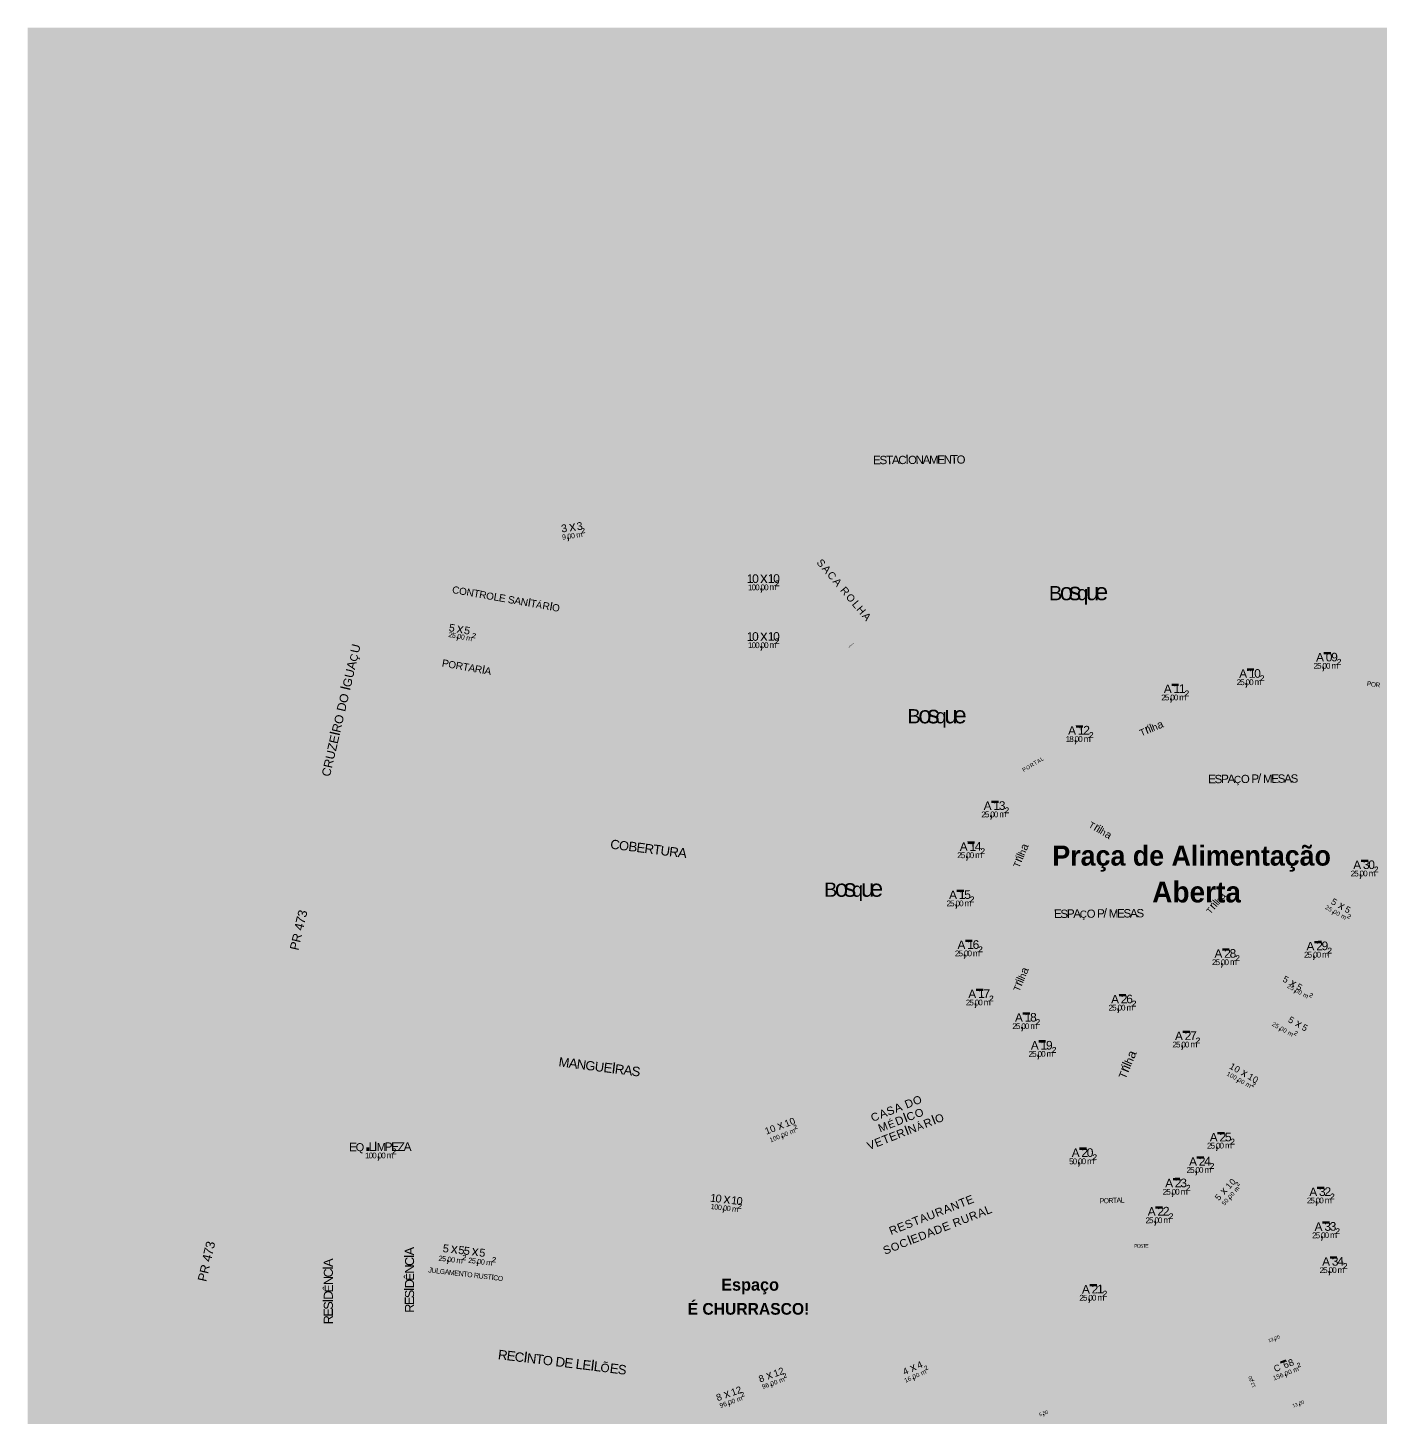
# Model space of a CAD drawing. Header units: millimetres. Extents: x 0 to 508, y 0 to 286.
# Drawn here: x 0 to 146.6, y 135.2 to 285.7 of the extents above; entities that cross this region are included whole.
import ezdxf
from ezdxf.xclip import XClip

# ---------------------------------------------------------------- set-up
doc = ezdxf.new("R2010")
doc.units = ezdxf.units.MM
doc.header["$MEASUREMENT"] = 0
doc.header["$XCLIPFRAME"] = 0
doc.layers.get('0').update_dxf_attribs({"linetype": 'CONTINUOUS'})
doc.styles.add('Arial$001H0', font='')
doc.styles.add('CAAAAA+OpenSans-Bold$101H0', font='')
doc.styles.get('Arial$001H0').set_extended_font_data('Arial')
doc.styles.get('CAAAAA+OpenSans-Bold$101H0').set_extended_font_data('CAAAAA+OpenSans-Bold', bold=True)

# ---------------------------------------------------------------- blocks, each defined once
blk = doc.blocks.new('MF5_2')
at = {"true_color": 0xffffff}
blk.add_hatch(color=0, dxfattribs=at).paths.add_polyline_path([(0, 288.54), (508, 288.54), (508, 2.79), (0, 2.79)])
blk = doc.blocks.new('MF16_3')
at = {"true_color": 0xffffff}
blk.add_hatch(color=0, dxfattribs=at).paths.add_polyline_path([(0, 288.54), (508, 288.54), (508, 2.79), (0, 2.79)])
blk = doc.blocks.new('MF27_4')
at = {"color": 0, "true_color": 0x000007, "style": 'Arial$001H0'}
for s, height, rotation, p in [('T', 0.932, 0.395, (93, 238.46)), ('A', 0.92, 0.395, (93.64, 238.47)), ('I', 1.01, 0.395, (95.1, 238.48)), ('N', 0.908, 0.395, (96.21, 238.49)), ('A', 0.92, 0.395, (96.97, 238.49)), ('M', 0.887, 0.395, (97.68, 238.5)), ('E', 0.92, 0.395, (98.55, 238.5)), ('N', 0.908, 0.395, (99.25, 238.51)), ('T', 0.932, 0.395, (100.01, 238.51)), ('O', 0.883, 0.395, (100.66, 238.52)), ('E', 0.92, 0.395, (91.6, 238.45)), ('S', 0.903, 0.395, (92.3, 238.46)), ('C', 0.893, 0.395, (94.34, 238.47)), ('O', 0.883, 0.395, (95.4, 238.48)), ('3', 0.834, 8.13, (57.86, 231.06)), ('x', 1.03, 8.13, (58.73, 231.18)), ('3', 0.834, 8.13, (59.54, 231.3)), ('9', 0.556, 8.185, (57.93, 230.27)), (',', 1.25, 8.185, (58.32, 230.32)), ('0', 0.556, 8.185, (58.51, 230.35)), ('0', 0.556, 8.185, (58.9, 230.41)), ('m', 0.591, 8.185, (59.47, 230.49)), ('²', 0.945, 8.185, (60.05, 230.57)), ('S', 0.807, 310.353, (85.43, 227.77)), ('A', 0.822, 310.353, (86, 227.11)), ('1', 0.943, 0.395, (77.91, 225.58)), ('0', 0.934, 0.395, (78.5, 225.59)), ('x', 1.16, 0.395, (79.37, 225.59)), ('1', 0.943, 0.395, (80.19, 225.6)), ('0', 0.934, 0.395, (80.78, 225.6)), ('²', 1.06, 0.319, (80.97, 224.81)), ('C', 0.797, 310.353, (86.57, 226.44)), ('A', 0.822, 310.353, (87.18, 225.71)), ('C', 0.776, 350.008, (45.94, 224.51)), ('O', 0.768, 350.008, (46.69, 224.38)), ('N', 0.789, 350.008, (47.49, 224.23)), ('T', 0.812, 350.008, (48.24, 224.1)), ('R', 0.789, 350.008, (48.87, 223.99)), ('O', 0.768, 350.008, (49.62, 223.86)), ('L', 0.825, 350.008, (50.43, 223.72)), ('E', 0.8, 350.008, (51, 223.62)), ('1', 0.63, 0.319, (78.05, 224.79)), ('0', 0.623, 0.319, (78.44, 224.8)), ('0', 0.623, 0.319, (78.83, 224.8)), (',', 1.41, 0.319, (79.22, 224.8)), ('0', 0.623, 0.319, (79.41, 224.8)), ('0', 0.623, 0.319, (79.8, 224.8)), ('m', 0.659, 0.319, (80.39, 224.81)), ('R', 0.811, 310.353, (87.99, 224.77)), ('O', 0.789, 310.353, (88.6, 224.04)), ('S', 0.786, 350.008, (51.98, 223.44)), ('A', 0.8, 350.008, (52.67, 223.32)), ('N', 0.789, 350.008, (53.36, 223.2)), ('I', 0.919, 350.008, (54.11, 223.07)), ('T', 0.812, 350.008, (54.4, 223.02)), ('Á', 0.704, 350.008, (55.03, 222.91)), ('R', 0.789, 350.008, (55.72, 222.78)), ('I', 0.919, 350.008, (56.47, 222.65)), ('O', 0.768, 350.008, (56.76, 222.6)), ('L', 0.851, 310.353, (89.26, 223.26)), ('H', 0.811, 310.353, (89.74, 222.7)), ('A', 0.822, 310.353, (90.35, 221.98)), ('2', 0.545, 349.437, (45.55, 219.75)), ('5', 0.822, 349.914, (45.58, 220.38)), ('5', 0.545, 349.437, (45.93, 219.68)), ('x', 1.01, 349.914, (46.43, 220.23)), ('0', 0.54, 349.437, (46.5, 219.57)), ('0', 0.54, 349.437, (46.89, 219.5)), ('5', 0.822, 349.914, (47.23, 220.09)), ('m', 0.575, 349.437, (47.46, 219.39)), ('²', 0.918, 349.437, (48.03, 219.29)), ('1', 0.943, 0.395, (77.91, 219.31)), ('0', 0.934, 0.395, (78.49, 219.32)), ('x', 1.16, 0.395, (79.37, 219.32)), ('1', 0.943, 0.395, (80.19, 219.33)), ('0', 0.934, 0.395, (80.77, 219.33)), ('U', 0.944, 76.866, (35.86, 217.92)), (',', 1.22, 349.437, (46.31, 219.61)), ('1', 0.63, 0.319, (78.05, 218.53)), ('0', 0.623, 0.319, (78.44, 218.53)), ('0', 0.623, 0.319, (78.83, 218.53)), (',', 1.41, 0.319, (79.22, 218.53)), ('0', 0.623, 0.319, (79.41, 218.53)), ('0', 0.623, 0.319, (79.8, 218.54)), ('m', 0.659, 0.319, (80.39, 218.54)), ('²', 1.06, 0.319, (80.97, 218.54)), ('A', 0.964, 76.866, (35.45, 216.14)), ('Ç', 0.818, 76.866, (35.65, 217)), ('P', 0.799, 349.914, (44.83, 216.55)), ('O', 0.767, 349.914, (45.52, 216.43)), ('R', 0.789, 349.914, (46.32, 216.29)), ('T', 0.811, 349.914, (47.07, 216.15)), ('2', 0.63, 0.319, (139.33, 216.29)), ('A', 0.92, 0.395, (139.61, 217.08)), ('5', 0.63, 0.319, (139.72, 216.29)), ('0', 0.623, 0.319, (140.3, 216.3)), ('-', 2.3, 0.395, (140.31, 217.09)), ('0', 0.934, 0.395, (140.66, 217.09)), ('0', 0.623, 0.319, (140.69, 216.3)), ('9', 0.934, 0.395, (141.25, 217.09)), ('m', 0.659, 0.319, (141.28, 216.3)), ('²', 1.06, 0.319, (141.86, 216.3)), ('U', 0.944, 76.866, (35.23, 215.22)), ('A', 0.799, 349.914, (47.7, 216.04)), ('R', 0.789, 349.914, (48.39, 215.92)), ('I', 0.918, 349.914, (49.14, 215.79)), ('A', 0.799, 349.914, (49.43, 215.73)), ('A', 0.92, 0.395, (131.28, 215.31)), ('-', 2.3, 0.395, (131.98, 215.31)), ('1', 0.943, 0.395, (132.33, 215.31)), ('0', 0.934, 0.395, (132.91, 215.32)), ('²', 1.06, 0.319, (133.53, 214.53)), (',', 1.41, 0.319, (140.11, 216.29)), ('I', 1.12, 76.866, (34.91, 213.86)), ('G', 0.926, 76.866, (35, 214.22)), ('A', 0.92, 0.395, (123.11, 213.66)), ('-', 2.3, 0.395, (123.81, 213.66)), ('1', 0.943, 0.395, (124.16, 213.66)), ('1', 0.943, 0.395, (124.75, 213.67)), ('²', 1.06, 0.319, (125.37, 212.88)), ('2', 0.63, 0.319, (131, 214.52)), ('5', 0.63, 0.319, (131.39, 214.52)), (',', 1.41, 0.319, (131.78, 214.52)), ('0', 0.623, 0.319, (131.97, 214.52)), ('0', 0.623, 0.319, (132.36, 214.52)), ('m', 0.659, 0.319, (132.95, 214.53)), ('P', 0.519, 352.958, (145.09, 214.44)), ('O', 0.498, 352.958, (145.53, 214.38)), ('R', 0.512, 352.958, (146.03, 214.32)), ('D', 0.952, 76.866, (34.38, 211.59)), ('O', 0.926, 76.866, (34.6, 212.51)), ('2', 0.63, 0.319, (122.83, 212.86)), ('5', 0.63, 0.319, (123.22, 212.87)), (',', 1.41, 0.319, (123.61, 212.87)), ('0', 0.623, 0.319, (123.81, 212.87)), ('0', 0.623, 0.319, (124.2, 212.87)), ('m', 0.659, 0.319, (124.78, 212.87)), ('O', 0.926, 76.866, (34.07, 210.23)), ('I', 1.12, 76.866, (33.77, 208.95)), ('R', 0.952, 76.866, (33.85, 209.31)), ('A', 0.92, 0.395, (112.74, 209.15)), ('-', 2.3, 0.395, (113.44, 209.15)), ('1', 0.943, 0.395, (113.79, 209.16)), ('2', 0.943, 0.395, (114.38, 209.16)), ('²', 1.06, 0.319, (115.01, 208.37)), ('T', 0.721, 22.363, (120.66, 208.96)), ('r', 0.993, 22.363, (121.26, 209.21)), ('i', 0.871, 22.363, (121.58, 209.34)), ('l', 0.871, 22.363, (121.8, 209.43)), ('h', 0.734, 22.363, (122.01, 209.52)), ('a', 0.851, 22.363, (122.55, 209.74)), ('Z', 0.979, 76.866, (33.39, 207.31)), ('E', 0.964, 76.866, (33.57, 208.1)), ('1', 0.63, 0.319, (112.48, 208.36)), ('8', 0.623, 0.319, (112.87, 208.36)), (',', 1.41, 0.319, (113.26, 208.36)), ('0', 0.623, 0.319, (113.45, 208.36)), ('0', 0.623, 0.319, (113.84, 208.37)), ('m', 0.659, 0.319, (114.43, 208.37)), ('R', 0.952, 76.866, (32.95, 205.46)), ('U', 0.944, 76.866, (33.17, 206.39)), ('T', 0.429, 30.905, (109.15, 205.83)), ('A', 0.422, 30.905, (109.5, 206.03)), ('L', 0.437, 30.905, (109.87, 206.26)), ('C', 0.936, 76.866, (32.74, 204.54)), ('P', 0.422, 30.905, (107.93, 205.1)), ('O', 0.405, 30.905, (108.31, 205.32)), ('R', 0.416, 30.905, (108.75, 205.58)), ('E', 0.92, 0.395, (127.91, 203.89)), ('S', 0.903, 0.395, (128.61, 203.89)), ('P', 0.92, 0.395, (129.31, 203.9)), ('A', 0.92, 0.395, (130.01, 203.9)), ('O', 0.883, 0.395, (131.47, 203.91)), ('P', 0.92, 0.395, (132.59, 203.92)), ('/', 0.986, 0.395, (133.29, 203.92)), ('M', 0.887, 0.395, (133.87, 203.93)), ('E', 0.92, 0.395, (134.75, 203.93)), ('S', 0.903, 0.395, (135.45, 203.94)), ('A', 0.92, 0.395, (136.15, 203.94)), ('S', 0.903, 0.395, (136.85, 203.95)), ('Ç', 0.777, 0.395, (130.71, 203.91)), ('A', 0.92, 0.395, (103.59, 200.99)), ('-', 2.3, 0.395, (104.29, 200.99)), ('1', 0.943, 0.395, (104.64, 200.99)), ('3', 0.934, 0.395, (105.23, 201)), ('2', 0.63, 0.319, (103.33, 200.19)), ('5', 0.63, 0.319, (103.72, 200.2)), (',', 1.41, 0.319, (104.11, 200.2)), ('0', 0.623, 0.319, (104.3, 200.2)), ('0', 0.623, 0.319, (104.69, 200.2)), ('m', 0.659, 0.319, (105.28, 200.21)), ('²', 1.06, 0.319, (105.86, 200.21)), ('T', 0.687, 329.381, (114.88, 199.18)), ('r', 0.949, 329.381, (115.43, 198.85)), ('i', 0.842, 329.381, (115.73, 198.67)), ('l', 0.842, 329.381, (115.93, 198.55)), ('h', 0.7, 329.381, (116.13, 198.43)), ('C', 1.01, 352.798, (63.08, 196.81)), ('O', 0.995, 352.798, (64.02, 196.69)), ('B', 1.04, 352.798, (65.04, 196.56)), ('E', 1.04, 352.798, (65.91, 196.45)), ('R', 1.02, 352.798, (66.78, 196.34)), ('T', 1.05, 352.798, (67.72, 196.22)), ('A', 0.92, 0.395, (101, 196.56)), ('-', 2.3, 0.395, (101.7, 196.56)), ('1', 0.943, 0.395, (102.05, 196.56)), ('4', 0.946, 0.395, (102.63, 196.57)), ('a', 0.847, 66.89, (108.23, 196.53)), ('a', 0.811, 329.381, (116.64, 198.13)), ('U', 1.01, 352.798, (68.52, 196.12)), ('R', 1.02, 352.798, (69.46, 196)), ('A', 1.04, 352.798, (70.4, 195.89)), ('2', 0.63, 0.319, (100.72, 195.77)), ('5', 0.63, 0.319, (101.11, 195.77)), (',', 1.41, 0.319, (101.5, 195.77)), ('0', 0.623, 0.319, (101.69, 195.77)), ('0', 0.623, 0.319, (102.08, 195.77)), ('m', 0.659, 0.319, (102.67, 195.78)), ('²', 1.06, 0.319, (103.25, 195.78)), ('i', 0.868, 66.89, (107.82, 195.56)), ('r', 0.988, 66.89, (107.68, 195.24)), ('l', 0.868, 66.89, (107.91, 195.78)), ('h', 0.73, 66.89, (108, 195.99)), ('T', 0.717, 66.89, (107.43, 194.65)), ('2', 0.63, 0.319, (143.36, 193.79)), ('A', 0.92, 0.395, (143.64, 194.58)), ('5', 0.63, 0.319, (143.75, 193.79)), ('0', 0.623, 0.319, (144.33, 193.8)), ('-', 2.3, 0.395, (144.34, 194.59)), ('3', 0.934, 0.395, (144.69, 194.59)), ('0', 0.623, 0.319, (144.72, 193.8)), ('0', 0.934, 0.395, (145.27, 194.59)), ('m', 0.659, 0.319, (145.31, 193.8)), ('²', 1.06, 0.319, (145.89, 193.8)), (',', 1.41, 0.319, (144.14, 193.79)), ('A', 0.92, 0.395, (99.84, 191.34)), ('-', 2.3, 0.395, (100.54, 191.35)), ('1', 0.943, 0.395, (100.89, 191.35)), ('5', 0.943, 0.395, (101.48, 191.35)), ('²', 1.06, 0.319, (102.09, 190.56)), ('l', 0.825, 49.51, (128.96, 190.59)), ('h', 0.68, 49.51, (129.11, 190.76)), ('a', 0.788, 49.51, (129.49, 191.21)), ('5', 0.702, 330.496, (141.16, 190.86)), ('3', 0.983, 76.866, (30.15, 189.28)), ('2', 0.63, 0.319, (99.56, 190.55)), ('5', 0.63, 0.319, (99.95, 190.55)), (',', 1.41, 0.319, (100.34, 190.55)), ('0', 0.623, 0.319, (100.54, 190.55)), ('0', 0.623, 0.319, (100.93, 190.56)), ('m', 0.659, 0.319, (101.51, 190.56)), ('E', 0.92, 0.395, (111.2, 189.29)), ('S', 0.903, 0.395, (111.9, 189.29)), ('P', 0.92, 0.395, (112.6, 189.3)), ('A', 0.92, 0.395, (113.3, 189.3)), ('Ç', 0.777, 0.395, (114, 189.31)), ('O', 0.883, 0.395, (114.76, 189.31)), ('P', 0.92, 0.395, (115.87, 189.32)), ('/', 0.986, 0.395, (116.57, 189.32)), ('M', 0.887, 0.395, (117.16, 189.33)), ('E', 0.92, 0.395, (118.03, 189.33)), ('S', 0.903, 0.395, (118.74, 189.34)), ('A', 0.92, 0.395, (119.44, 189.34)), ('S', 0.903, 0.395, (120.14, 189.35)), ('T', 0.668, 49.51, (128.16, 189.65)), ('r', 0.923, 49.51, (128.58, 190.14)), ('i', 0.825, 49.51, (128.81, 190.41)), ('2', 0.468, 330.727, (140.55, 190.3)), ('5', 0.468, 330.727, (140.89, 190.11)), (',', 1.04, 330.727, (141.23, 189.92)), ('0', 0.464, 330.727, (141.4, 189.83)), ('0', 0.464, 330.727, (141.74, 189.64)), ('x', 0.858, 330.496, (141.92, 190.42)), ('5', 0.702, 330.496, (142.63, 190.02)), ('4', 0.995, 76.866, (29.81, 187.85)), ('7', 1, 76.866, (29.98, 188.57)), ('m', 0.497, 330.727, (142.25, 189.35)), ('²', 0.787, 330.727, (142.76, 189.07)), ('P', 0.964, 76.866, (29.31, 185.72)), ('R', 0.952, 76.866, (29.51, 186.57)), ('A', 0.92, 0.395, (100.75, 185.92)), ('-', 2.3, 0.395, (101.45, 185.93)), ('1', 0.943, 0.395, (101.8, 185.93)), ('6', 0.934, 0.395, (102.39, 185.94)), ('A', 0.92, 0.395, (138.57, 185.78)), ('-', 2.3, 0.395, (139.28, 185.79)), ('2', 0.943, 0.395, (139.63, 185.79)), ('9', 0.934, 0.395, (140.21, 185.8)), ('2', 0.63, 0.319, (100.47, 185.13)), ('5', 0.63, 0.319, (100.86, 185.13)), (',', 1.41, 0.319, (101.25, 185.14)), ('0', 0.623, 0.319, (101.45, 185.14)), ('0', 0.623, 0.319, (101.84, 185.14)), ('m', 0.659, 0.319, (102.42, 185.14)), ('²', 1.06, 0.319, (103, 185.15)), ('A', 0.92, 0.395, (128.6, 184.97)), ('-', 2.3, 0.395, (129.3, 184.97)), ('2', 0.943, 0.395, (129.65, 184.97)), ('8', 0.934, 0.395, (130.24, 184.98)), ('²', 1.06, 0.319, (130.86, 184.19)), ('2', 0.63, 0.319, (138.31, 184.99)), ('5', 0.63, 0.319, (138.7, 185)), (',', 1.41, 0.319, (139.09, 185)), ('0', 0.623, 0.319, (139.29, 185)), ('0', 0.623, 0.319, (139.68, 185)), ('m', 0.659, 0.319, (140.26, 185)), ('²', 1.06, 0.319, (140.84, 185.01)), ('a', 0.847, 66.89, (108.24, 183.13)), ('2', 0.63, 0.319, (128.33, 184.18)), ('5', 0.63, 0.319, (128.72, 184.18)), (',', 1.41, 0.319, (129.11, 184.18)), ('0', 0.623, 0.319, (129.3, 184.18)), ('0', 0.623, 0.319, (129.69, 184.18)), ('m', 0.659, 0.319, (130.28, 184.19)), ('i', 0.868, 66.89, (107.83, 182.17)), ('r', 0.988, 66.89, (107.69, 181.84)), ('l', 0.868, 66.89, (107.92, 182.38)), ('h', 0.73, 66.89, (108.01, 182.6)), ('5', 0.702, 330.496, (135.91, 182.46)), ('x', 0.858, 330.496, (136.68, 182.03)), ('5', 0.702, 330.496, (137.39, 181.63)), ('A', 0.92, 0.395, (101.92, 180.6)), ('-', 2.3, 0.395, (102.62, 180.6)), ('1', 0.943, 0.395, (102.98, 180.61)), ('7', 0.953, 0.395, (103.56, 180.61)), ('²', 1.06, 0.319, (104.18, 179.82)), ('T', 0.717, 66.89, (107.44, 181.25)), ('A', 0.92, 0.395, (117.4, 180.03)), ('-', 2.3, 0.395, (118.1, 180.03)), ('2', 0.943, 0.395, (118.45, 180.04)), ('6', 0.934, 0.395, (119.04, 180.04)), ('2', 0.468, 330.727, (136.43, 181.77)), ('5', 0.468, 330.727, (136.77, 181.58)), (',', 1.04, 330.727, (137.11, 181.39)), ('0', 0.464, 330.727, (137.28, 181.29)), ('0', 0.464, 330.727, (137.62, 181.1)), ('m', 0.497, 330.727, (138.13, 180.82)), ('²', 0.787, 330.727, (138.64, 180.53)), ('2', 0.63, 0.319, (101.65, 179.81)), ('5', 0.63, 0.319, (102.04, 179.81)), (',', 1.41, 0.319, (102.43, 179.81)), ('0', 0.623, 0.319, (102.62, 179.81)), ('0', 0.623, 0.319, (103.01, 179.82)), ('m', 0.659, 0.319, (103.59, 179.82)), ('2', 0.63, 0.319, (117.12, 179.25)), ('5', 0.63, 0.319, (117.51, 179.26)), (',', 1.41, 0.319, (117.9, 179.26)), ('0', 0.623, 0.319, (118.1, 179.26)), ('0', 0.623, 0.319, (118.48, 179.26)), ('m', 0.659, 0.319, (119.07, 179.26)), ('²', 1.06, 0.319, (119.65, 179.27)), ('2', 0.63, 0.319, (106.69, 177.25)), ('A', 0.92, 0.395, (106.98, 178.04)), ('5', 0.63, 0.319, (107.08, 177.25)), ('0', 0.623, 0.319, (107.67, 177.25)), ('-', 2.3, 0.395, (107.68, 178.05)), ('0', 0.623, 0.319, (108.06, 177.25)), ('1', 0.943, 0.395, (108.03, 178.05)), ('8', 0.934, 0.395, (108.62, 178.06)), ('m', 0.659, 0.319, (108.64, 177.26)), ('²', 1.06, 0.319, (109.22, 177.26)), ('2', 0.468, 330.727, (134.78, 177.65)), ('5', 0.468, 330.727, (135.12, 177.46)), ('5', 0.702, 330.496, (136.51, 178.06)), ('x', 0.858, 330.496, (137.27, 177.63)), ('5', 0.702, 330.496, (137.98, 177.23)), (',', 1.41, 0.319, (107.47, 177.25)), ('A', 0.92, 0.395, (124.32, 176.05)), ('-', 2.3, 0.395, (125.02, 176.05)), ('2', 0.943, 0.395, (125.37, 176.05)), ('7', 0.953, 0.395, (125.95, 176.06)), ('²', 1.06, 0.319, (126.57, 175.27)), (',', 1.04, 330.727, (135.46, 177.27)), ('0', 0.464, 330.727, (135.63, 177.17)), ('0', 0.464, 330.727, (135.97, 176.98)), ('m', 0.497, 330.727, (136.48, 176.7)), ('²', 0.787, 330.727, (136.99, 176.41)), ('2', 0.63, 0.319, (108.45, 174.24)), ('A', 0.92, 0.395, (108.7, 175.02)), ('5', 0.63, 0.319, (108.84, 174.24)), ('0', 0.623, 0.319, (109.43, 174.24)), ('-', 2.3, 0.395, (109.4, 175.03)), ('1', 0.943, 0.395, (109.75, 175.03)), ('0', 0.623, 0.319, (109.82, 174.25)), ('9', 0.934, 0.395, (110.34, 175.03)), ('m', 0.659, 0.319, (110.4, 174.25)), ('²', 1.06, 0.319, (110.98, 174.25)), ('a', 0.988, 66.912, (119.89, 173.97)), ('2', 0.63, 0.319, (124.04, 175.26)), ('5', 0.63, 0.319, (124.43, 175.26)), (',', 1.41, 0.319, (124.82, 175.26)), ('0', 0.623, 0.319, (125.01, 175.26)), ('0', 0.623, 0.319, (125.4, 175.26)), ('m', 0.659, 0.319, (125.99, 175.27)), ('M', 1, 352.798, (57.48, 173.22)), ('A', 1.04, 352.798, (58.57, 173.08)), ('N', 1.02, 352.798, (59.44, 172.97)), ('G', 0.995, 352.798, (60.38, 172.85)), ('U', 1.01, 352.798, (61.39, 172.72)), ('E', 1.04, 352.798, (62.34, 172.6)), ('I', 1.18, 352.798, (63.21, 172.49)), ('R', 1.02, 352.798, (63.57, 172.45)), ('A', 1.04, 352.798, (64.51, 172.33)), ('S', 1.02, 352.798, (65.38, 172.22)), (',', 1.41, 0.319, (109.23, 174.24)), ('i', 1.01, 66.912, (119.41, 172.83)), ('r', 1.15, 66.912, (119.25, 172.46)), ('l', 1.01, 66.912, (119.51, 173.09)), ('h', 0.852, 66.912, (119.62, 173.34)), ('1', 0.702, 330.496, (130.14, 173.02)), ('0', 0.695, 330.496, (130.65, 172.73)), ('T', 0.837, 66.912, (118.95, 171.77)), ('1', 0.468, 330.727, (129.87, 172.27)), ('0', 0.464, 330.727, (130.21, 172.08)), ('0', 0.464, 330.727, (130.55, 171.89)), (',', 1.04, 330.727, (130.89, 171.69)), ('0', 0.464, 330.727, (131.06, 171.6)), ('x', 0.858, 330.496, (131.41, 172.3)), ('0', 0.464, 330.727, (131.4, 171.41)), ('1', 0.702, 330.496, (132.13, 171.9)), ('0', 0.695, 330.496, (132.63, 171.61)), ('m', 0.497, 330.727, (131.91, 171.12)), ('²', 0.787, 330.727, (132.42, 170.84)), ('S', 0.878, 21.434, (93.26, 167.85)), ('A', 0.893, 21.434, (94.08, 168.17)), ('D', 0.882, 21.434, (95.24, 168.62)), ('O', 0.858, 21.434, (96.12, 168.97)), ('x', 0.905, 21.011, (81.41, 166.32)), ('1', 0.74, 21.011, (82.17, 166.61)), ('0', 0.733, 21.011, (82.72, 166.82)), ('C', 0.867, 21.434, (91.56, 167.18)), ('M', 0.863, 21.434, (92.36, 166.05)), ('A', 0.893, 21.434, (92.45, 167.53)), ('É', 0.788, 21.434, (93.38, 166.45)), ('D', 0.882, 21.434, (94.2, 166.77)), ('I', 1.05, 21.434, (95.09, 167.11)), ('C', 0.867, 21.434, (95.43, 167.25)), ('O', 0.858, 21.434, (96.31, 167.59)), ('Á', 0.788, 21.434, (96.46, 166.2)), ('R', 0.882, 21.434, (97.28, 166.52)), ('I', 1.05, 21.434, (98.16, 166.87)), ('O', 0.858, 21.434, (98.51, 167.01)), ('1', 0.74, 21.011, (80.04, 165.8)), ('0', 0.733, 21.011, (80.59, 166.01)), ('0', 0.487, 21.44, (80.86, 165.12)), ('0', 0.487, 21.44, (81.22, 165.26)), ('0', 0.487, 21.44, (81.77, 165.47)), (',', 1.1, 21.44, (81.59, 165.4)), ('0', 0.487, 21.44, (82.13, 165.61)), ('m', 0.521, 21.44, (82.67, 165.83)), ('²', 0.826, 21.44, (83.22, 166.04)), ('T', 0.907, 21.434, (92.79, 164.76)), ('E', 0.893, 21.434, (93.54, 165.06)), ('R', 0.882, 21.434, (94.35, 165.38)), ('I', 1.05, 21.434, (95.24, 165.72)), ('N', 0.882, 21.434, (95.58, 165.86)), ('A', 0.92, 0.395, (128.09, 165.07)), ('-', 2.3, 0.395, (128.79, 165.07)), ('2', 0.943, 0.395, (129.14, 165.07)), ('5', 0.943, 0.395, (129.73, 165.08)), ('E', 0.92, 0.395, (34.82, 164.01)), ('Q', 0.859, 0.395, (35.53, 164.02)), ('.', 2.64, 0.395, (36.34, 164.02)), ('L', 0.946, 0.395, (36.93, 164.03)), ('I', 1.01, 0.395, (37.51, 164.03)), ('M', 0.887, 0.395, (37.81, 164.03)), ('P', 0.92, 0.395, (38.68, 164.04)), ('E', 0.92, 0.395, (39.38, 164.04)), ('²', 1.06, 0.319, (39.47, 163.25)), ('Z', 0.932, 0.395, (40.09, 164.05)), ('A', 0.92, 0.395, (40.73, 164.05)), ('1', 0.492, 21.44, (80.5, 164.97)), ('V', 0.893, 21.434, (91.16, 164.12)), ('E', 0.893, 21.434, (91.97, 164.44)), ('A', 0.92, 0.395, (113.13, 163.39)), ('-', 2.3, 0.395, (113.83, 163.4)), ('2', 0.943, 0.395, (114.18, 163.4)), ('0', 0.934, 0.395, (114.76, 163.4)), ('2', 0.63, 0.319, (127.79, 164.3)), ('5', 0.63, 0.319, (128.18, 164.3)), (',', 1.41, 0.319, (128.57, 164.3)), ('0', 0.623, 0.319, (128.76, 164.3)), ('0', 0.623, 0.319, (129.15, 164.31)), ('m', 0.659, 0.319, (129.74, 164.31)), ('²', 1.06, 0.319, (130.32, 164.31)), ('1', 0.63, 0.319, (36.55, 163.23)), ('0', 0.623, 0.319, (36.94, 163.24)), ('0', 0.623, 0.319, (37.33, 163.24)), (',', 1.41, 0.319, (37.72, 163.24)), ('0', 0.623, 0.319, (37.92, 163.24)), ('0', 0.623, 0.319, (38.31, 163.24)), ('m', 0.659, 0.319, (38.89, 163.25)), ('5', 0.63, 0.319, (112.85, 162.6)), ('0', 0.623, 0.319, (113.24, 162.6)), (',', 1.41, 0.319, (113.63, 162.61)), ('0', 0.623, 0.319, (113.82, 162.61)), ('0', 0.623, 0.319, (114.21, 162.61)), ('m', 0.659, 0.319, (114.8, 162.61)), ('²', 1.06, 0.319, (115.38, 162.62)), ('A', 0.92, 0.395, (125.85, 162.44)), ('-', 2.3, 0.395, (126.55, 162.45)), ('2', 0.943, 0.395, (126.9, 162.45)), ('4', 0.946, 0.395, (127.49, 162.46)), ('²', 1.06, 0.319, (128.1, 161.67)), ('-', 2.3, 0.395, (123.96, 160.11)), ('2', 0.63, 0.319, (125.57, 161.66)), ('5', 0.63, 0.319, (125.96, 161.66)), (',', 1.41, 0.319, (126.34, 161.66)), ('0', 0.623, 0.319, (126.54, 161.67)), ('0', 0.623, 0.319, (126.93, 161.67)), ('m', 0.659, 0.319, (127.51, 161.67)), ('2', 0.63, 0.319, (122.99, 159.3)), ('A', 0.92, 0.395, (123.26, 160.1)), ('5', 0.63, 0.319, (123.38, 159.3)), ('0', 0.623, 0.319, (123.96, 159.3)), ('2', 0.943, 0.395, (124.31, 160.11)), ('0', 0.623, 0.319, (124.35, 159.31)), ('3', 0.934, 0.395, (124.9, 160.11)), ('m', 0.659, 0.319, (124.94, 159.31)), ('²', 1.06, 0.319, (125.52, 159.31)), ('x', 0.828, 47.395, (129.67, 159.25)), ('1', 0.677, 47.395, (130.22, 159.85)), ('0', 0.671, 47.395, (130.62, 160.28)), ('0', 0.448, 47.939, (130.6, 159.11)), ('m', 0.48, 47.939, (130.99, 159.55)), ('²', 0.758, 47.939, (131.38, 159.98)), ('A', 0.92, 0.395, (138.88, 159.15)), ('-', 2.3, 0.395, (139.58, 159.15)), ('3', 0.934, 0.395, (139.93, 159.16)), ('2', 0.943, 0.395, (140.52, 159.16)), ('1', 0.859, 353.403, (73.91, 158.56)), ('1', 0.572, 353.271, (73.97, 157.76)), ('0', 0.566, 353.271, (74.36, 157.72)), ('0', 0.851, 353.403, (74.49, 158.5)), ('0', 0.566, 353.271, (74.75, 157.67)), ('0', 0.566, 353.271, (75.33, 157.6)), ('x', 1.06, 353.403, (75.36, 158.39)), ('0', 0.566, 353.271, (75.71, 157.56)), ('1', 0.859, 353.403, (76.18, 158.3)), ('0', 0.851, 353.403, (76.76, 158.23)), ('²', 0.964, 353.271, (76.87, 157.42)), ('A', 0.893, 21.434, (99.4, 157.21)), ('N', 0.882, 21.434, (100.22, 157.53)), ('T', 0.907, 21.434, (101.1, 157.88)), ('E', 0.893, 21.434, (101.85, 158.18)), ('P', 0.556, 2.346, (116.17, 158.35)), ('O', 0.534, 2.346, (116.6, 158.37)), ('R', 0.549, 2.346, (117.11, 158.39)), ('T', 0.564, 2.346, (117.59, 158.41)), ('A', 0.556, 2.346, (117.99, 158.43)), ('L', 0.572, 2.346, (118.43, 158.44)), (',', 1.41, 0.319, (123.77, 159.3)), ('5', 0.677, 47.395, (129.07, 158.6)), ('5', 0.452, 47.939, (129.68, 158.1)), ('0', 0.448, 47.939, (129.94, 158.39)), ('0', 0.448, 47.939, (130.34, 158.82)), (',', 1.01, 47.939, (130.2, 158.68)), ('2', 0.63, 0.319, (138.61, 158.36)), ('5', 0.63, 0.319, (139, 158.36)), (',', 1.41, 0.319, (139.38, 158.36)), ('0', 0.623, 0.319, (139.58, 158.36)), ('0', 0.623, 0.319, (139.97, 158.37)), ('m', 0.659, 0.319, (140.55, 158.37)), ('²', 1.06, 0.319, (141.14, 158.37)), (',', 1.28, 353.271, (75.13, 157.62)), ('m', 0.602, 353.271, (76.29, 157.49)), ('S', 0.878, 21.434, (95.25, 155.58)), ('T', 0.907, 21.434, (96.07, 155.91)), ('A', 0.893, 21.434, (96.82, 156.2)), ('U', 0.875, 21.434, (97.63, 156.52)), ('R', 0.882, 21.434, (98.52, 156.87)), ('R', 0.882, 21.434, (100.44, 155.76)), ('U', 0.875, 21.434, (101.33, 156.11)), ('R', 0.882, 21.434, (102.21, 156.45)), ('A', 0.893, 21.434, (103.1, 156.8)), ('L', 0.924, 21.434, (103.91, 157.12)), ('2', 0.63, 0.319, (121.12, 156.21)), ('A', 0.92, 0.395, (121.37, 157.03)), ('5', 0.63, 0.319, (121.51, 156.22)), ('0', 0.623, 0.319, (122.1, 156.22)), ('-', 2.3, 0.395, (122.07, 157.03)), ('2', 0.943, 0.395, (122.42, 157.03)), ('0', 0.623, 0.319, (122.48, 156.22)), ('2', 0.943, 0.395, (123.01, 157.04)), ('m', 0.659, 0.319, (123.07, 156.22)), ('²', 1.06, 0.319, (123.65, 156.23)), ('R', 0.882, 21.434, (93.55, 154.92)), ('E', 0.893, 21.434, (94.43, 155.26)), ('E', 0.893, 21.434, (95.88, 153.97)), ('D', 0.882, 21.434, (96.7, 154.29)), ('A', 0.893, 21.434, (97.59, 154.64)), ('D', 0.882, 21.434, (98.4, 154.96)), ('E', 0.893, 21.434, (99.29, 155.3)), (',', 1.41, 0.319, (121.9, 156.22)), ('2', 0.63, 0.319, (139.18, 154.59)), ('A', 0.92, 0.395, (139.45, 155.38)), ('5', 0.63, 0.319, (139.57, 154.59)), ('0', 0.623, 0.319, (140.15, 154.6)), ('-', 2.3, 0.395, (140.16, 155.39)), ('3', 0.934, 0.395, (140.51, 155.39)), ('0', 0.623, 0.319, (140.54, 154.6)), ('3', 0.934, 0.395, (141.09, 155.4)), ('m', 0.659, 0.319, (141.12, 154.6)), ('²', 1.06, 0.319, (141.71, 154.61)), ('7', 1, 76.866, (19.99, 152.67)), ('3', 0.983, 76.866, (20.16, 153.38)), ('A', 1, 90, (41.86, 152.72)), ('5', 0.859, 353.403, (44.93, 153.09)), ('x', 1.06, 353.403, (45.81, 152.99)), ('5', 0.859, 353.403, (46.62, 152.9)), ('5', 0.859, 353.403, (47.2, 152.83)), ('S', 0.878, 21.434, (92.89, 152.79)), ('O', 0.858, 21.434, (93.71, 153.11)), ('C', 0.867, 21.434, (94.66, 153.49)), ('I', 1.05, 21.434, (95.54, 153.83)), (',', 1.41, 0.319, (139.96, 154.6)), ('4', 0.995, 76.866, (19.83, 151.96)), ('A', 1, 90, (33.06, 151.47)), ('I', 1.1, 90, (41.86, 152.4)), ('C', 0.974, 90, (41.86, 151.58)), ('2', 0.572, 353.271, (44.49, 152.15)), ('5', 0.572, 353.271, (44.87, 152.11)), (',', 1.28, 353.271, (45.26, 152.06)), ('0', 0.566, 353.271, (45.45, 152.04)), ('0', 0.566, 353.271, (45.84, 151.99)), ('m', 0.602, 353.271, (46.42, 151.92)), ('²', 0.964, 353.271, (47, 151.85)), ('2', 0.57, 352.991, (47.71, 151.93)), ('x', 1.06, 353.403, (48.07, 152.73)), ('5', 0.57, 352.991, (48.09, 151.88)), ('0', 0.564, 352.991, (48.67, 151.81)), ('5', 0.859, 353.403, (48.88, 152.63)), ('0', 0.564, 352.991, (49.06, 151.76)), ('m', 0.6, 352.991, (49.64, 151.69)), ('²', 0.96, 352.991, (50.22, 151.62)), ('A', 0.92, 0.395, (140.27, 151.6)), ('-', 2.3, 0.395, (140.97, 151.61)), ('3', 0.934, 0.395, (141.32, 151.61)), ('4', 0.946, 0.395, (141.91, 151.61)), ('P', 0.964, 76.866, (19.33, 149.82)), ('R', 0.952, 76.866, (19.53, 150.68)), ('I', 1.1, 90, (33.06, 151.15)), ('C', 0.974, 90, (33.06, 150.33)), ('Ê', 0.878, 90, (41.86, 149.99)), ('N', 0.991, 90, (41.86, 150.75)), ('J', 0.577, 353.271, (43.37, 150.89)), ('U', 0.545, 353.271, (43.72, 150.85)), ('L', 0.573, 353.271, (44.22, 150.79)), ('G', 0.534, 353.271, (44.61, 150.75)), ('A', 0.556, 353.271, (45.15, 150.68)), ('M', 0.537, 353.271, (45.61, 150.63)), ('E', 0.556, 353.271, (46.19, 150.56)), ('N', 0.549, 353.271, (46.66, 150.51)), ('T', 0.564, 353.271, (47.16, 150.45)), ('O', 0.534, 353.271, (47.59, 150.4)), ('R', 0.549, 353.271, (48.32, 150.31)), (',', 1.27, 352.991, (48.48, 151.83)), ('U', 0.545, 353.271, (48.82, 150.25)), ('S', 0.546, 353.271, (49.33, 150.19)), ('T', 0.564, 353.271, (49.79, 150.14)), ('I', 0.632, 353.271, (50.22, 150.09)), ('C', 0.54, 353.271, (50.41, 150.06)), ('2', 0.63, 0.319, (139.99, 150.81)), ('5', 0.63, 0.319, (140.38, 150.81)), (',', 1.41, 0.319, (140.77, 150.82)), ('0', 0.623, 0.319, (140.97, 150.82)), ('0', 0.623, 0.319, (141.36, 150.82)), ('m', 0.659, 0.319, (141.94, 150.82)), ('²', 1.06, 0.319, (142.53, 150.83)), ('Ê', 0.878, 90, (33.06, 148.74)), ('N', 0.991, 90, (33.06, 149.5)), ('I', 1.1, 90, (41.86, 148.85)), ('D', 0.991, 90, (41.86, 149.17)), ('O', 0.534, 353.271, (50.91, 150)), ('A', 0.92, 0.395, (114.24, 148.59)), ('-', 2.3, 0.395, (114.94, 148.6)), ('2', 0.943, 0.395, (115.29, 148.6)), ('1', 0.943, 0.395, (115.88, 148.61)), ('I', 1.1, 90, (33.06, 147.6)), ('S', 0.985, 90, (33.06, 146.84)), ('D', 0.991, 90, (33.06, 147.92)), ('E', 1, 90, (41.86, 147.33)), ('S', 0.985, 90, (41.86, 148.09)), ('2', 0.63, 0.319, (113.96, 147.82)), ('5', 0.63, 0.319, (114.35, 147.82)), (',', 1.41, 0.319, (114.74, 147.82)), ('0', 0.623, 0.319, (114.93, 147.82)), ('0', 0.623, 0.319, (115.32, 147.83)), ('m', 0.659, 0.319, (115.91, 147.83)), ('²', 1.06, 0.319, (116.49, 147.83)), ('E', 1, 90, (33.06, 146.08)), ('R', 0.991, 90, (33.06, 145.25)), ('R', 0.991, 90, (41.86, 146.5)), ('1', 0.371, 20.555, (134.5, 143.29)), ('3', 0.368, 20.555, (134.77, 143.39)), ('0', 0.368, 20.555, (135.18, 143.55)), (',', 0.827, 20.555, (135.04, 143.49)), ('0', 0.368, 20.555, (135.46, 143.65)), ('R', 1.03, 353.024, (50.91, 141.49)), ('E', 1.04, 353.024, (51.85, 141.38)), ('C', 1.01, 353.024, (52.72, 141.27)), ('I', 1.18, 353.024, (53.66, 141.16)), ('N', 1.03, 353.024, (54.03, 141.11)), ('T', 1.05, 353.024, (54.97, 141)), ('O', 0.998, 353.024, (55.77, 140.9)), ('D', 1.03, 353.024, (57.14, 140.73)), ('E', 1.04, 353.024, (58.09, 140.61)), ('L', 1.07, 353.024, (59.32, 140.46)), ('E', 1.04, 353.024, (60.05, 140.38)), ('I', 1.18, 353.024, (60.92, 140.27)), ('L', 1.07, 353.024, (61.28, 140.22)), ('Õ', 0.911, 353.024, (62.01, 140.14)), ('E', 1.04, 353.024, (63.02, 140.01)), ('S', 1.02, 353.024, (63.89, 139.9)), ('x', 0.914, 19.809, (80.19, 139.25)), ('1', 0.747, 19.809, (80.96, 139.53)), ('2', 0.747, 19.809, (81.51, 139.73)), ('4', 0.724, 24.318, (95.01, 139.73)), ('x', 0.884, 24.318, (95.81, 140.09)), ('0', 0.477, 24.417, (96.36, 139.47)), ('4', 0.724, 24.318, (96.55, 140.42)), ('m', 0.511, 24.417, (96.89, 139.71)), ('²', 0.809, 24.417, (97.42, 139.95)), ('C', 0.696, 21.011, (135.18, 140.07)), ('6', 0.487, 21.44, (135.78, 139.45)), ('-', 2, 21.011, (135.89, 140.34)), ('6', 0.733, 21.011, (136.21, 140.46)), ('0', 0.487, 21.44, (136.32, 139.67)), ('0', 0.487, 21.44, (136.69, 139.81)), ('8', 0.733, 21.011, (136.76, 140.67)), ('m', 0.521, 21.44, (137.23, 140.02)), ('²', 0.826, 21.44, (137.77, 140.24)), ('2', 0.747, 19.809, (76.91, 137.69)), ('8', 0.74, 19.809, (79.36, 138.95)), ('9', 0.494, 19.671, (79.66, 138.23)), ('6', 0.494, 19.671, (80.03, 138.37)), (',', 1.11, 19.671, (80.4, 138.5)), ('0', 0.494, 19.671, (80.58, 138.56)), ('0', 0.494, 19.671, (80.95, 138.69)), ('m', 0.528, 19.671, (81.5, 138.89)), ('²', 0.838, 19.671, (82.05, 139.09)), ('1', 0.481, 24.417, (95.12, 138.91)), ('6', 0.477, 24.417, (95.47, 139.07)), ('0', 0.477, 24.417, (96, 139.31)), (',', 1.07, 24.417, (95.83, 139.23)), ('0', 0.366, 111.182, (132.7, 139.43)), ('0', 0.366, 111.182, (132.8, 139.16)), ('2', 0.369, 111.182, (132.96, 138.75)), (',', 0.823, 111.182, (132.86, 139.02)), ('1', 0.369, 111.182, (133.07, 138.48)), ('1', 0.492, 21.44, (135.05, 139.17)), ('5', 0.492, 21.44, (135.42, 139.31)), (',', 1.1, 21.44, (136.14, 139.59)), ('8', 0.74, 19.809, (74.76, 136.92)), ('x', 0.914, 19.809, (75.59, 137.22)), ('0', 0.494, 19.671, (76, 136.52)), ('1', 0.747, 19.809, (76.36, 137.49)), ('0', 0.494, 19.671, (76.37, 136.65)), ('m', 0.528, 19.671, (76.92, 136.85)), ('²', 0.838, 19.671, (77.47, 137.04)), ('0', 0.368, 20.555, (138.09, 136.6)), ('9', 0.494, 19.671, (75.08, 136.19)), ('6', 0.494, 19.671, (75.45, 136.32)), (',', 1.11, 19.671, (75.82, 136.45)), ('5', 0.371, 20.555, (109.67, 135.27)), ('5', 0.371, 20.555, (110.08, 135.42)), (',', 0.827, 20.555, (109.94, 135.37)), ('0', 0.368, 20.555, (110.35, 135.52)), ('1', 0.371, 20.555, (137.14, 136.24)), ('3', 0.368, 20.555, (137.41, 136.34)), ('0', 0.368, 20.555, (137.82, 136.49)), (',', 0.827, 20.555, (137.68, 136.44))]:
    blk.add_text(s, height=height, rotation=rotation, dxfattribs=at).set_placement(p)
for s, height, p in [('B', 1.54, (110.67, 223.72)), ('o', 1.85, (111.84, 223.72)), ('s', 1.91, (112.82, 223.72)), ('q', 1.57, (113.7, 223.72)), ('u', 1.87, (114.67, 223.72)), ('e', 1.85, (115.65, 223.72)), ('B', 1.54, (95.33, 210.38)), ('o', 1.85, (96.5, 210.38)), ('s', 1.91, (97.48, 210.38)), ('q', 1.57, (98.36, 210.38)), ('u', 1.87, (99.33, 210.38)), ('e', 1.85, (100.31, 210.38)), ('B', 1.54, (86.29, 191.59)), ('o', 1.85, (87.46, 191.59)), ('s', 1.91, (88.44, 191.59)), ('q', 1.57, (89.31, 191.59)), ('u', 1.87, (90.29, 191.59)), ('e', 1.85, (91.26, 191.59)), ('P', 0.386, (119.9, 153.56)), ('O', 0.371, (120.19, 153.56)), ('S', 0.379, (120.54, 153.56)), ('T', 0.391, (120.83, 153.56)), ('E', 0.386, (121.1, 153.56))]:
    blk.add_text(s, height=height, dxfattribs=at).set_placement(p)
at = {"color": 0, "true_color": 0xdcdcdc, "style": 'Arial$001H0'}
for s, height, p in [('A', 0.112, (88.99, 218.57)), ('N', 0.11, (89.08, 218.65)), ('T', 0.114, (89.18, 218.73)), ('E', 0.112, (89.27, 218.81)), ('N', 0.11, (89.36, 218.88)), ('A', 0.112, (89.45, 218.97))]:
    blk.add_text(s, height=height, rotation=40.732, dxfattribs=at).set_placement(p)
at = {"color": 0, "true_color": 0xff3131, "style": 'CAAAAA+OpenSans-Bold$101H0'}
for s, height, p in [('Praça de Alimentação', 2.1722, (111.03, 194.96)), ('Aberta', 2.271, (121.85, 190.97)), ('Espaço', 1.318, (75.14, 148.9)), ('É CHURRASCO!', 1.2675, (71.51, 146.3))]:
    blk.add_text(s, height=height, dxfattribs=at).set_placement(p)

msp = doc.modelspace()

# ---------------------------------------------------------------- block references
at = {"color": 0, "true_color": 0xffffff}
ref = msp.add_blockref('MF5_2', (0, 0), dxfattribs=at)
XClip(ref).set_block_clipping_path([(0, 285.7499915891), (507.9999886453, 285.7499915891), (507.9999886453, 2.7940003581), (0, 2.7940003581), (0, 285.7499915891)])
ref = msp.add_blockref('MF16_3', (0, 0), dxfattribs=at)
XClip(ref).set_block_clipping_path([(0, 285.7499915891), (507.9999886453, 285.7499915891), (507.9999886453, 2.7940003581), (0, 2.7940003581), (0, 285.7499915891)])
ref = msp.add_blockref('MF27_4', (0, 0), dxfattribs=at)
XClip(ref).set_block_clipping_path([(0, 285.7499915891), (507.9999886453, 285.7499915891), (507.9999886453, 2.7940003581), (0, 2.7940003581), (0, 285.7499915891)])

doc.saveas('drawing.dxf')
